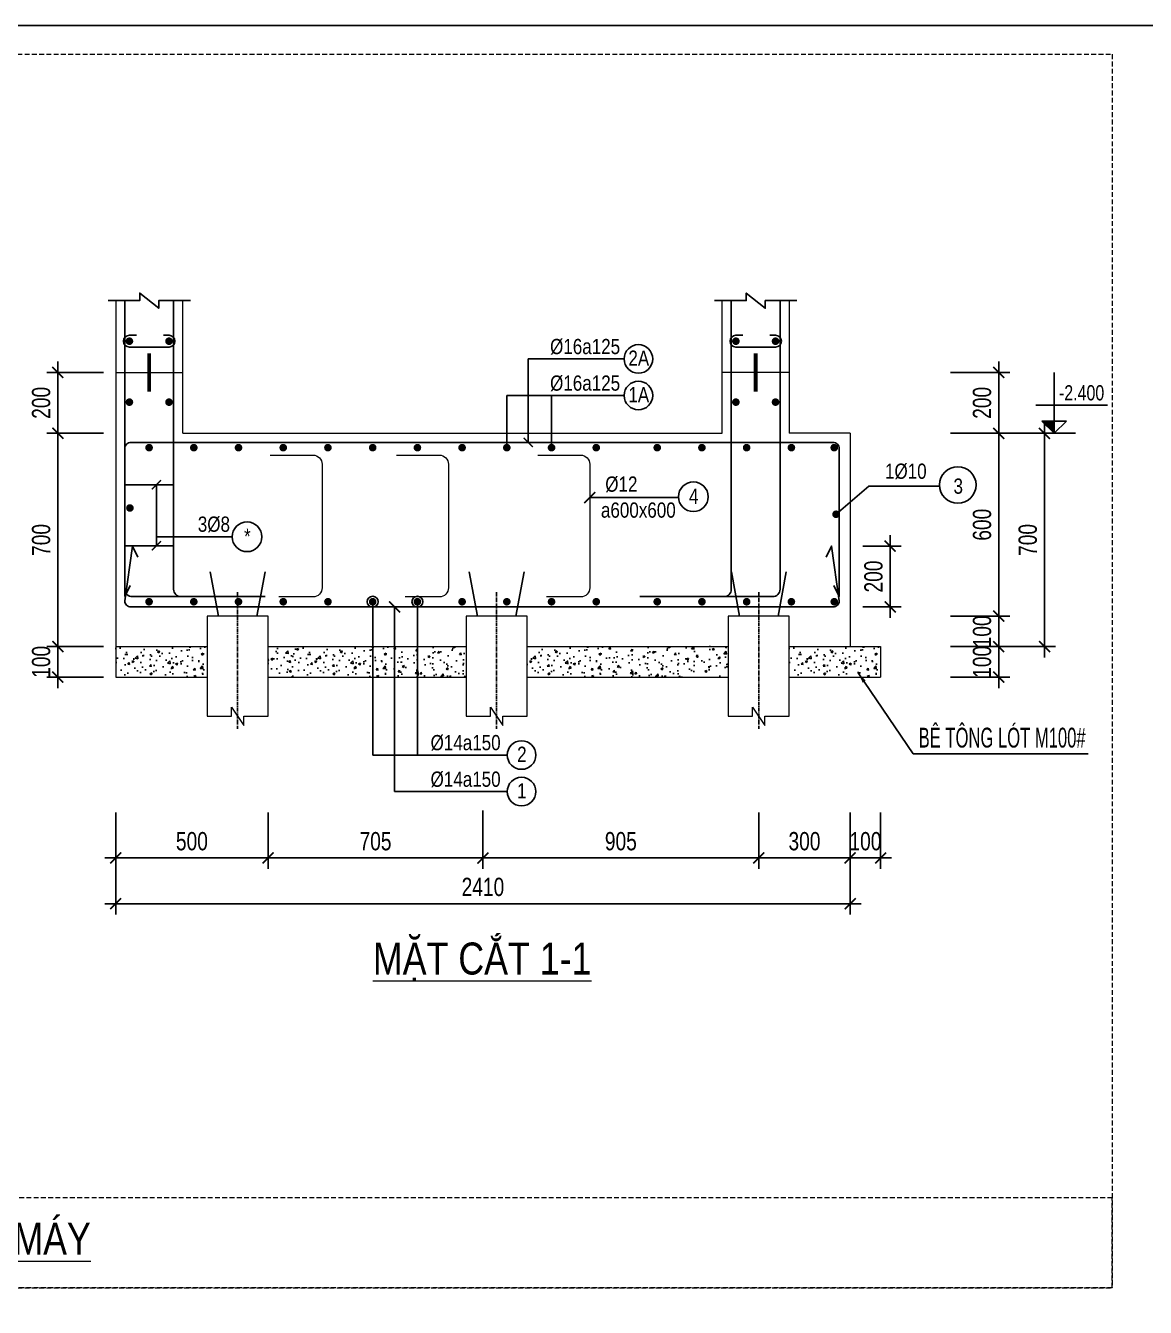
# Model space of a CAD drawing. Extents: x -165145 to 691808, y -202842 to 311040.
# Drawn here: x 302322 to 305996, y 64765 to 68972 of the extents above; entities that cross this region are included whole.
import ezdxf
from ezdxf.enums import TextEntityAlignment as Align

# ---------------------------------------------------------------- set-up
doc = ezdxf.new("R2010")
doc.units = 0
doc.header["$LTSCALE"] = 10
doc.header["$MEASUREMENT"] = 0
doc.linetypes.add('CENTER', pattern=[2, 1.25, -0.25, 0.25, -0.25])
doc.linetypes.add('HIDDEN', pattern=[2.3807, 1.587, -0.7937])
doc.layers.get('0').update_dxf_attribs({"linetype": 'CONTINUOUS'})
doc.layers.get('Defpoints').update_dxf_attribs({"color": 5, "linetype": 'CONTINUOUS'})
for name, color, linetype, lineweight in [('9', 9, 'CONTINUOUS', 9), ('coc 20', 6, 'CONTINUOUS', 20), ('GE_KC_DIM', 1, 'CONTINUOUS', 20), ('GE_KC_NETKHUAT', 9, 'HIDDEN', 20), ('GE_KC_NETTHAY', 2, 'CONTINUOUS', 20), ('GE_KC_TEXT', 4, 'CONTINUOUS', 20), ('TEXT', 4, 'CONTINUOUS', 20)]:
    doc.layers.add(name, color=color, linetype=linetype, lineweight=lineweight)
for name, color, linetype in [('GE_KC_CHI', 1, 'CONTINUOUS'), ('GE_KC_STEEL', 6, 'CONTINUOUS'), ('Grid line', 5, 'CONTINUOUS'), ('HATCH', 179, 'CONTINUOUS'), ('KCS_CHI', 1, 'CONTINUOUS'), ('KCS_HATCH', 201, 'CONTINUOUS'), ('REBAR', 6, 'CONTINUOUS')]:
    doc.layers.add(name, color=color, linetype=linetype)
doc.styles.add('GE_KC-Arial', font='arial.ttf', dxfattribs={"width": 0.75})
doc.styles.add('GE_KC_TEXT', font='arial.ttf', dxfattribs={"width": 0.8})
doc.styles.add('VNCC-Arial', font='arial.ttf', dxfattribs={"width": 0.8})
doc.dimstyles.new('GE_KC_DIM30', dxfattribs={"dimscale": 30, "dimtxt": 2, "dimasz": 1.2, "dimexe": 1.2, "dimexo": 0, "dimgap": 0.8, "dimtad": 1, "dimdec": 0, "dimzin": 1, "dimdsep": 46, "dimtxsty": 'GE_KC-Arial', "dimblk": 'ARCHTICK', "dimcen": 1.2, "dimdle": 1.2, "dimclrd": 1, "dimclre": 1, "dimclrt": 4, "dimadec": 0, "dimazin": 0, "dimtfac": 1, "dimtdec": 0, "dimtix": 1, "dimtmove": 2, "dimatfit": 3, "dimfxl": 0.15, "dimtvp": 0.833333, "dimtolj": 1, "dimtzin": 0, "dimarcsym": 0})

# ---------------------------------------------------------------- blocks, each defined once
blk = doc.blocks.new('_ArchTick')
at = {"color": 0, "linetype": 'ByBlock', "const_width": 0.15}
blk.add_lwpolyline([(-0.5, -0.5), (0.5, 0.5)], dxfattribs=at)
blk = doc.blocks.new('*D1060')
at = {"layer": 'Defpoints', "color": 0, "transparency": 16777216}
for p in [(302617.7, 66389.4), (303117.7, 66389.4), (303117.7, 66240.2)]:
    blk.add_point(p, dxfattribs=at)
at = {"layer": 'GE_KC_DIM', "color": 1, "lineweight": -2, "transparency": 16777216}
for p, q in [((302617.7, 66389.4), (302617.7, 66204.2)), ((303117.7, 66389.4), (303117.7, 66204.2)), ((302581.7, 66240.2), (303153.7, 66240.2))]:
    blk.add_line(p, q, dxfattribs=at)
at = {"layer": 'GE_KC_DIM', "color": 1, "lineweight": -2, "transparency": 16777216, "xscale": 36, "yscale": 36, "zscale": 36, "rotation": 180}
blk.add_blockref('_ArchTick', (302617.7, 66240.2), dxfattribs=at)
at = {"layer": 'GE_KC_DIM', "color": 1, "lineweight": -2, "transparency": 16777216, "xscale": 36, "yscale": 36, "zscale": 36}
blk.add_blockref('_ArchTick', (303117.7, 66240.2), dxfattribs=at)
at = {"layer": 'GE_KC_DIM', "color": 4, "transparency": 16777216, "insert": (302867.7, 66294.9), "char_height": 60, "attachment_point": 5, "style": 'GE_KC-Arial'}
blk.add_mtext('\\A1;500', dxfattribs=at)
blk = doc.blocks.new('*D1061')
at = {"layer": 'Defpoints', "color": 0, "transparency": 16777216}
for p in [(303117.7, 66389.4), (303822.7, 66396.2), (303822.7, 66240.2)]:
    blk.add_point(p, dxfattribs=at)
at = {"layer": 'GE_KC_DIM', "color": 1, "lineweight": -2, "transparency": 16777216}
for p, q in [((303117.7, 66389.4), (303117.7, 66204.2)), ((303822.7, 66396.2), (303822.7, 66204.2)), ((303081.7, 66240.2), (303858.7, 66240.2))]:
    blk.add_line(p, q, dxfattribs=at)
at = {"layer": 'GE_KC_DIM', "color": 1, "lineweight": -2, "transparency": 16777216, "xscale": 36, "yscale": 36, "zscale": 36, "rotation": 180}
blk.add_blockref('_ArchTick', (303117.7, 66240.2), dxfattribs=at)
at = {"layer": 'GE_KC_DIM', "color": 1, "lineweight": -2, "transparency": 16777216, "xscale": 36, "yscale": 36, "zscale": 36}
blk.add_blockref('_ArchTick', (303822.7, 66240.2), dxfattribs=at)
at = {"layer": 'GE_KC_DIM', "color": 4, "transparency": 16777216, "insert": (303470.2, 66294.9), "char_height": 60, "attachment_point": 5, "style": 'GE_KC-Arial'}
blk.add_mtext('\\A1;705', dxfattribs=at)
blk = doc.blocks.new('*D1062')
at = {"layer": 'Defpoints', "color": 0, "transparency": 16777216}
for p in [(302617.7, 66389.4), (305027.7, 66389.4), (305027.7, 66090.2)]:
    blk.add_point(p, dxfattribs=at)
at = {"layer": 'GE_KC_DIM', "color": 1, "lineweight": -2, "transparency": 16777216}
for p, q in [((302617.7, 66389.4), (302617.7, 66054.2)), ((305027.7, 66389.4), (305027.7, 66054.2)), ((302581.7, 66090.2), (305063.7, 66090.2))]:
    blk.add_line(p, q, dxfattribs=at)
at = {"layer": 'GE_KC_DIM', "color": 1, "lineweight": -2, "transparency": 16777216, "xscale": 36, "yscale": 36, "zscale": 36, "rotation": 180}
blk.add_blockref('_ArchTick', (302617.7, 66090.2), dxfattribs=at)
at = {"layer": 'GE_KC_DIM', "color": 1, "lineweight": -2, "transparency": 16777216, "xscale": 36, "yscale": 36, "zscale": 36}
blk.add_blockref('_ArchTick', (305027.7, 66090.2), dxfattribs=at)
at = {"layer": 'GE_KC_DIM', "color": 4, "transparency": 16777216, "insert": (303822.7, 66144.9), "char_height": 60, "attachment_point": 5, "style": 'GE_KC-Arial'}
blk.add_mtext('\\A1;2410', dxfattribs=at)
blk = doc.blocks.new('*D1063')
at = {"layer": 'Defpoints', "color": 0, "transparency": 16777216}
for p in [(303822.7, 66396.2), (304727.7, 66389.4), (304727.7, 66240.2)]:
    blk.add_point(p, dxfattribs=at)
at = {"layer": 'GE_KC_DIM', "color": 1, "lineweight": -2, "transparency": 16777216}
for p, q in [((303822.7, 66396.2), (303822.7, 66204.2)), ((304727.7, 66389.4), (304727.7, 66204.2)), ((303786.7, 66240.2), (304763.7, 66240.2))]:
    blk.add_line(p, q, dxfattribs=at)
at = {"layer": 'GE_KC_DIM', "color": 1, "lineweight": -2, "transparency": 16777216, "xscale": 36, "yscale": 36, "zscale": 36, "rotation": 180}
blk.add_blockref('_ArchTick', (303822.7, 66240.2), dxfattribs=at)
at = {"layer": 'GE_KC_DIM', "color": 1, "lineweight": -2, "transparency": 16777216, "xscale": 36, "yscale": 36, "zscale": 36}
blk.add_blockref('_ArchTick', (304727.7, 66240.2), dxfattribs=at)
at = {"layer": 'GE_KC_DIM', "color": 4, "transparency": 16777216, "insert": (304275.2, 66294.9), "char_height": 60, "attachment_point": 5, "style": 'GE_KC-Arial'}
blk.add_mtext('\\A1;905', dxfattribs=at)
blk = doc.blocks.new('*D1064')
at = {"layer": 'Defpoints', "color": 0, "transparency": 16777216}
for p in [(305357, 67633.9), (305357, 67033.9), (305515.2, 67033.9)]:
    blk.add_point(p, dxfattribs=at)
at = {"layer": 'GE_KC_DIM', "color": 1, "lineweight": -2, "transparency": 16777216}
for p, q in [((305515.2, 67669.9), (305515.2, 66997.9)), ((305357, 67633.9), (305551.2, 67633.9)), ((305357, 67033.9), (305551.2, 67033.9))]:
    blk.add_line(p, q, dxfattribs=at)
at = {"layer": 'GE_KC_DIM', "color": 1, "lineweight": -2, "transparency": 16777216, "xscale": 36, "yscale": 36, "zscale": 36}
for p, rotation in [((305515.2, 67633.9), 90), ((305515.2, 67033.9), 270)]:
    blk.add_blockref('_ArchTick', p, dxfattribs=dict(at, rotation=rotation))
at = {"layer": 'GE_KC_DIM', "color": 4, "transparency": 16777216, "insert": (305460.6, 67333.9), "char_height": 60, "attachment_point": 5, "rotation": 90, "style": 'GE_KC-Arial'}
blk.add_mtext('\\A1;600', dxfattribs=at)
blk = doc.blocks.new('*D1065')
at = {"layer": 'Defpoints', "color": 0, "transparency": 16777216}
for p in [(305357, 67033.9), (305357, 66933.9), (305515.2, 66933.9)]:
    blk.add_point(p, dxfattribs=at)
at = {"layer": 'GE_KC_DIM', "color": 1, "lineweight": -2, "transparency": 16777216}
for p, q in [((305515.2, 67033.9), (305515.2, 67069.9)), ((305357, 67033.9), (305551.2, 67033.9)), ((305515.2, 67033.9), (305515.2, 66933.9)), ((305357, 66933.9), (305551.2, 66933.9)), ((305515.2, 66933.9), (305515.2, 66897.9))]:
    blk.add_line(p, q, dxfattribs=at)
at = {"layer": 'GE_KC_DIM', "color": 1, "lineweight": -2, "transparency": 16777216, "xscale": 36, "yscale": 36, "zscale": 36}
for p, rotation in [((305515.2, 67033.9), 270), ((305515.2, 66933.9), 90)]:
    blk.add_blockref('_ArchTick', p, dxfattribs=dict(at, rotation=rotation))
at = {"layer": 'GE_KC_DIM', "color": 4, "transparency": 16777216, "insert": (305460.6, 66983.9), "char_height": 60, "attachment_point": 5, "rotation": 90, "style": 'GE_KC-Arial'}
blk.add_mtext('\\A1;100', dxfattribs=at)
blk = doc.blocks.new('*D1066')
at = {"layer": 'Defpoints', "color": 0, "transparency": 16777216}
for p in [(305357, 66933.9), (305357, 66833.9), (305515.2, 66833.9)]:
    blk.add_point(p, dxfattribs=at)
at = {"layer": 'GE_KC_DIM', "color": 1, "lineweight": -2, "transparency": 16777216}
for p, q in [((305515.2, 66933.9), (305515.2, 66969.9)), ((305357, 66933.9), (305551.2, 66933.9)), ((305515.2, 66933.9), (305515.2, 66833.9)), ((305357, 66833.9), (305551.2, 66833.9)), ((305515.2, 66833.9), (305515.2, 66797.9))]:
    blk.add_line(p, q, dxfattribs=at)
at = {"layer": 'GE_KC_DIM', "color": 1, "lineweight": -2, "transparency": 16777216, "xscale": 36, "yscale": 36, "zscale": 36}
for p, rotation in [((305515.2, 66933.9), 270), ((305515.2, 66833.9), 90)]:
    blk.add_blockref('_ArchTick', p, dxfattribs=dict(at, rotation=rotation))
at = {"layer": 'GE_KC_DIM', "color": 4, "transparency": 16777216, "insert": (305460.6, 66883.9), "char_height": 60, "attachment_point": 5, "rotation": 90, "style": 'GE_KC-Arial'}
blk.add_mtext('\\A1;100', dxfattribs=at)
blk = doc.blocks.new('*D1067')
at = {"layer": 'Defpoints', "color": 0, "transparency": 16777216}
for p in [(305357, 67633.9), (305357, 66933.9), (305665.2, 66933.9)]:
    blk.add_point(p, dxfattribs=at)
at = {"layer": 'GE_KC_DIM', "color": 1, "lineweight": -2, "transparency": 16777216}
for p, q in [((305665.2, 67669.9), (305665.2, 66897.9)), ((305357, 67633.9), (305701.2, 67633.9)), ((305357, 66933.9), (305701.2, 66933.9))]:
    blk.add_line(p, q, dxfattribs=at)
at = {"layer": 'GE_KC_DIM', "color": 1, "lineweight": -2, "transparency": 16777216, "xscale": 36, "yscale": 36, "zscale": 36}
for p, rotation in [((305665.2, 67633.9), 90), ((305665.2, 66933.9), 270)]:
    blk.add_blockref('_ArchTick', p, dxfattribs=dict(at, rotation=rotation))
at = {"layer": 'GE_KC_DIM', "color": 4, "transparency": 16777216, "insert": (305610.6, 67283.9), "char_height": 60, "attachment_point": 5, "rotation": 90, "style": 'GE_KC-Arial'}
blk.add_mtext('\\A1;700', dxfattribs=at)
blk = doc.blocks.new('*D1068')
at = {"layer": 'Defpoints', "color": 0, "transparency": 16777216}
for p in [(304727.7, 66389.4), (305027.7, 66389.4), (305027.7, 66240.2)]:
    blk.add_point(p, dxfattribs=at)
at = {"layer": 'GE_KC_DIM', "color": 1, "lineweight": -2, "transparency": 16777216}
for p, q in [((304727.7, 66389.4), (304727.7, 66204.2)), ((305027.7, 66389.4), (305027.7, 66204.2)), ((304691.7, 66240.2), (305063.7, 66240.2))]:
    blk.add_line(p, q, dxfattribs=at)
at = {"layer": 'GE_KC_DIM', "color": 1, "lineweight": -2, "transparency": 16777216, "xscale": 36, "yscale": 36, "zscale": 36, "rotation": 180}
blk.add_blockref('_ArchTick', (304727.7, 66240.2), dxfattribs=at)
at = {"layer": 'GE_KC_DIM', "color": 1, "lineweight": -2, "transparency": 16777216, "xscale": 36, "yscale": 36, "zscale": 36}
blk.add_blockref('_ArchTick', (305027.7, 66240.2), dxfattribs=at)
at = {"layer": 'GE_KC_DIM', "color": 4, "transparency": 16777216, "insert": (304877.7, 66294.9), "char_height": 60, "attachment_point": 5, "style": 'GE_KC-Arial'}
blk.add_mtext('\\A1;300', dxfattribs=at)
blk = doc.blocks.new('*D1069')
at = {"layer": 'Defpoints', "color": 0, "transparency": 16777216}
for p in [(305027.7, 66389.4), (305127.7, 66389.4), (305127.7, 66240.2)]:
    blk.add_point(p, dxfattribs=at)
at = {"layer": 'GE_KC_DIM', "color": 1, "lineweight": -2, "transparency": 16777216}
for p, q in [((305027.7, 66389.4), (305027.7, 66204.2)), ((305127.7, 66389.4), (305127.7, 66204.2)), ((305027.7, 66240.2), (304991.7, 66240.2)), ((305027.7, 66240.2), (305127.7, 66240.2)), ((305127.7, 66240.2), (305163.7, 66240.2))]:
    blk.add_line(p, q, dxfattribs=at)
at = {"layer": 'GE_KC_DIM', "color": 1, "lineweight": -2, "transparency": 16777216, "xscale": 36, "yscale": 36, "zscale": 36}
blk.add_blockref('_ArchTick', (305027.7, 66240.2), dxfattribs=at)
at = {"layer": 'GE_KC_DIM', "color": 1, "lineweight": -2, "transparency": 16777216, "xscale": 36, "yscale": 36, "zscale": 36, "rotation": 180}
blk.add_blockref('_ArchTick', (305127.7, 66240.2), dxfattribs=at)
at = {"layer": 'GE_KC_DIM', "color": 4, "transparency": 16777216, "insert": (305077.7, 66294.9), "char_height": 60, "attachment_point": 5, "style": 'GE_KC-Arial'}
blk.add_mtext('\\A1;100', dxfattribs=at)
blk = doc.blocks.new('*D1070')
at = {"layer": 'Defpoints', "color": 0, "transparency": 16777216}
for p in [(305069, 67263.9), (305159, 67263.9), (305069, 67063.9)]:
    blk.add_point(p, dxfattribs=at)
at = {"layer": 'GE_KC_DIM', "color": 1, "lineweight": -2, "transparency": 16777216}
for p, q in [((305069, 67263.9), (305195, 67263.9)), ((305159, 67027.9), (305159, 67299.9)), ((305069, 67063.9), (305195, 67063.9))]:
    blk.add_line(p, q, dxfattribs=at)
at = {"layer": 'GE_KC_DIM', "color": 1, "lineweight": -2, "transparency": 16777216, "xscale": 36, "yscale": 36, "zscale": 36}
for p, rotation in [((305159, 67263.9), 90), ((305159, 67063.9), 270)]:
    blk.add_blockref('_ArchTick', p, dxfattribs=dict(at, rotation=rotation))
at = {"layer": 'GE_KC_DIM', "color": 4, "transparency": 16777216, "insert": (305104.3, 67163.9), "char_height": 60, "attachment_point": 5, "rotation": 90, "style": 'GE_KC-Arial'}
blk.add_mtext('\\A1;200', dxfattribs=at)
blk = doc.blocks.new('COS_CD')
at = {"layer": 'KCS_HATCH'}
blk.add_hatch(color=256, dxfattribs=at).paths.add_polyline_path([(37.5, 50), (87.5, 0), (87.5, 50)])
at = {"layer": 'KCS_CHI'}
for p, q in [((0, 0), (175, 0)), ((37.5, 50), (137.5, 50)), ((87.5, 0), (37.5, 50)), ((87.5, 0), (87.5, 50)), ((87.5, 0), (137.5, 50))]:
    blk.add_line(p, q, dxfattribs=at)
blk = doc.blocks.new('*D1071')
at = {"layer": 'Defpoints', "color": 0, "transparency": 16777216}
for p in [(302427.8, 67633.9), (302578.2, 67633.9), (302578.2, 66933.9)]:
    blk.add_point(p, dxfattribs=at)
at = {"layer": 'GE_KC_DIM', "color": 1, "lineweight": -2, "transparency": 16777216}
for p, q in [((302427.8, 66897.9), (302427.8, 67669.9)), ((302578.2, 67633.9), (302391.8, 67633.9)), ((302578.2, 66933.9), (302391.8, 66933.9))]:
    blk.add_line(p, q, dxfattribs=at)
at = {"layer": 'GE_KC_DIM', "color": 1, "lineweight": -2, "transparency": 16777216, "xscale": 36, "yscale": 36, "zscale": 36}
for p, rotation in [((302427.8, 67633.9), 90), ((302427.8, 66933.9), 270)]:
    blk.add_blockref('_ArchTick', p, dxfattribs=dict(at, rotation=rotation))
at = {"layer": 'GE_KC_DIM', "color": 4, "transparency": 16777216, "insert": (302373.2, 67283.9), "char_height": 60, "attachment_point": 5, "rotation": 90, "style": 'GE_KC-Arial'}
blk.add_mtext('\\A1;700', dxfattribs=at)
blk = doc.blocks.new('*D1072')
at = {"layer": 'Defpoints', "color": 0, "transparency": 16777216}
for p in [(302578.2, 66933.9), (302427.8, 66833.9), (302578.2, 66833.9)]:
    blk.add_point(p, dxfattribs=at)
at = {"layer": 'GE_KC_DIM', "color": 1, "lineweight": -2, "transparency": 16777216}
for p, q in [((302427.8, 66933.9), (302427.8, 66969.9)), ((302578.2, 66933.9), (302391.8, 66933.9)), ((302427.8, 66933.9), (302427.8, 66833.9)), ((302578.2, 66833.9), (302391.8, 66833.9)), ((302427.8, 66833.9), (302427.8, 66797.9))]:
    blk.add_line(p, q, dxfattribs=at)
at = {"layer": 'GE_KC_DIM', "color": 1, "lineweight": -2, "transparency": 16777216, "xscale": 36, "yscale": 36, "zscale": 36}
for p, rotation in [((302427.8, 66933.9), 270), ((302427.8, 66833.9), 90)]:
    blk.add_blockref('_ArchTick', p, dxfattribs=dict(at, rotation=rotation))
at = {"layer": 'GE_KC_DIM', "color": 4, "transparency": 16777216, "insert": (302373.2, 66883.9), "char_height": 60, "attachment_point": 5, "rotation": 90, "style": 'GE_KC-Arial'}
blk.add_mtext('\\A1;100', dxfattribs=at)
blk = doc.blocks.new('*D1085')
at = {"layer": 'Defpoints', "color": 0, "transparency": 16777216}
for p in [(302427.8, 67833.9), (302578.2, 67833.9), (302578.2, 67633.9)]:
    blk.add_point(p, dxfattribs=at)
at = {"layer": 'GE_KC_DIM', "color": 1, "lineweight": -2, "transparency": 16777216}
for p, q in [((302427.8, 67597.9), (302427.8, 67869.9)), ((302578.2, 67833.9), (302391.8, 67833.9)), ((302578.2, 67633.9), (302391.8, 67633.9))]:
    blk.add_line(p, q, dxfattribs=at)
at = {"layer": 'GE_KC_DIM', "color": 1, "lineweight": -2, "transparency": 16777216, "xscale": 36, "yscale": 36, "zscale": 36}
for p, rotation in [((302427.8, 67833.9), 90), ((302427.8, 67633.9), 270)]:
    blk.add_blockref('_ArchTick', p, dxfattribs=dict(at, rotation=rotation))
at = {"layer": 'GE_KC_DIM', "color": 4, "transparency": 16777216, "insert": (302373.2, 67733.9), "char_height": 60, "attachment_point": 5, "rotation": 90, "style": 'GE_KC-Arial'}
blk.add_mtext('\\A1;200', dxfattribs=at)
blk = doc.blocks.new('*D1325')
at = {"layer": 'Defpoints', "color": 0, "transparency": 16777216}
for p in [(305357, 67833.9), (305515.2, 67833.9), (305357, 67633.9)]:
    blk.add_point(p, dxfattribs=at)
at = {"layer": 'GE_KC_DIM', "color": 1, "lineweight": -2, "transparency": 16777216}
for p, q in [((305515.2, 67597.9), (305515.2, 67869.9)), ((305357, 67833.9), (305551.2, 67833.9)), ((305357, 67633.9), (305551.2, 67633.9))]:
    blk.add_line(p, q, dxfattribs=at)
at = {"layer": 'GE_KC_DIM', "color": 1, "lineweight": -2, "transparency": 16777216, "xscale": 36, "yscale": 36, "zscale": 36}
for p, rotation in [((305515.2, 67833.9), 90), ((305515.2, 67633.9), 270)]:
    blk.add_blockref('_ArchTick', p, dxfattribs=dict(at, rotation=rotation))
at = {"layer": 'GE_KC_DIM', "color": 4, "transparency": 16777216, "insert": (305460.6, 67733.9), "char_height": 60, "attachment_point": 5, "rotation": 90, "style": 'GE_KC-Arial'}
blk.add_mtext('\\A1;200', dxfattribs=at)
blk = doc.blocks.new('A$Cfd73a04e')
at = {"layer": 'coc 20', "color": 9}
blk.add_lwpolyline([(0, -228.5), (80, -228.5), (80, -198.5), (120, -258.5), (120, -228.5), (200, -228.5), (200, 100), (0, 100), (0, -228.5)], dxfattribs=at)
at = {"layer": 'Grid line', "linetype": 'CENTER'}
blk.add_line((100, 179.1), (100, -270), dxfattribs=at)
at = {"layer": 'REBAR'}
for points in [[(10.1, 245.6), (36.8, 100)], [(189.9, 245.6), (163.2, 100)]]:
    blk.add_lwpolyline(points, dxfattribs=at)

msp = doc.modelspace()

# ---------------------------------------------------------------- hatches: boundary and pattern name
at = {"layer": 'HATCH'}
h = msp.add_hatch(dxfattribs=at)
h.set_pattern_fill('AR-CONC', color=256, scale=10, style=0)
h.set_pattern_definition([(50, (28506.674, 560720.78), (71.726018, -6.2752135), [7.5, -82.5]), (355, (28506.674, 560720.78), (-13.875133, 75.219213), [6, -66]), (100.4514, (28512.65, 560720.256), (57.850938, 68.943954), [6.374019, -70.114211]), (46.1842, (28506.67, 560740.78), (106.724105, -16.551901), [11.25, -123.75]), (96.6356, (28515.57, 560739.4), (93.46627, 97.411787), [9.561029, -105.1713]), (351.1842, (28506.67, 560740.78), (93.466195, 97.41186), [9, -99]), (21, (28516.674, 560735.78), (59.690705, -40.261889), [7.5, -82.5]), (326, (28516.674, 560735.78), (24.331533, 72.5150045), [6, -66]), (71.4514, (28521.65, 560732.424), (84.022263, 32.25305), [6.374019, -70.114211]), (37.5, (28506.674, 560720.78), (1.2159855, 33.2893854), [0, -65.2, 0, -67, 0, -66.25]), (7.5, (28506.674, 560720.78), (26.3069537, 39.4411712), [0, -38.2, 0, -63.7, 0, -25.25]), (327.5, (28484.374, 560720.78), (53.3822436, -2.2554872), [0, -25, 0, -78, 0, -103.5]), (317.5, (28474.374, 560720.78), (58.318617, 10.0104982), [0, -32.5, 0, -51.8, 0, -73.5])])
h.paths.add_polyline_path([(302617.70757, 66933.94475), (302617.70757, 66833.94475), (302917.70757, 66833.94475), (302917.70757, 66933.94475)])
h = msp.add_hatch(dxfattribs=at)
h.set_pattern_fill('AR-CONC', color=256, scale=10, style=0)
h.set_pattern_definition([(50, (29106.674, 560720.78), (71.726018, -6.2752135), [7.5, -82.5]), (355, (29106.674, 560720.78), (-13.875133, 75.219213), [6, -66]), (100.4514, (29112.65, 560720.256), (57.850938, 68.943954), [6.374019, -70.114211]), (46.1842, (29106.67, 560740.78), (106.724105, -16.551901), [11.25, -123.75]), (96.6356, (29115.57, 560739.4), (93.46627, 97.411787), [9.561029, -105.1713]), (351.1842, (29106.67, 560740.78), (93.466195, 97.41186), [9, -99]), (21, (29116.674, 560735.78), (59.690705, -40.261889), [7.5, -82.5]), (326, (29116.674, 560735.78), (24.331533, 72.5150045), [6, -66]), (71.4514, (29121.65, 560732.424), (84.022263, 32.25305), [6.374019, -70.114211]), (37.5, (29106.674, 560720.78), (1.2159855, 33.2893854), [0, -65.2, 0, -67, 0, -66.25]), (7.5, (29106.674, 560720.78), (26.3069537, 39.4411712), [0, -38.2, 0, -63.7, 0, -25.25]), (327.5, (29084.374, 560720.78), (53.3822436, -2.2554872), [0, -25, 0, -78, 0, -103.5]), (317.5, (29074.374, 560720.78), (58.318617, 10.0104982), [0, -32.5, 0, -51.8, 0, -73.5])])
h.paths.add_polyline_path([(303117.70757, 66933.94475), (303117.70757, 66833.94475), (303767.70671, 66833.94475), (303767.70671, 66933.94475)])
h = msp.add_hatch(dxfattribs=at)
h.set_pattern_fill('AR-CONC', color=256, scale=10, style=0)
h.set_pattern_definition([(50, (29811.674, 560720.78), (71.726018, -6.2752135), [7.5, -82.5]), (355, (29811.674, 560720.78), (-13.875133, 75.219213), [6, -66]), (100.4514, (29817.65, 560720.256), (57.850938, 68.943954), [6.374019, -70.114211]), (46.1842, (29811.67, 560740.78), (106.724105, -16.551901), [11.25, -123.75]), (96.6356, (29820.57, 560739.4), (93.46627, 97.411787), [9.561029, -105.1713]), (351.1842, (29811.67, 560740.78), (93.466195, 97.41186), [9, -99]), (21, (29821.674, 560735.78), (59.690705, -40.261889), [7.5, -82.5]), (326, (29821.674, 560735.78), (24.331533, 72.5150045), [6, -66]), (71.4514, (29826.65, 560732.424), (84.022263, 32.25305), [6.374019, -70.114211]), (37.5, (29811.674, 560720.78), (1.2159855, 33.2893854), [0, -65.2, 0, -67, 0, -66.25]), (7.5, (29811.674, 560720.78), (26.3069537, 39.4411712), [0, -38.2, 0, -63.7, 0, -25.25]), (327.5, (29789.374, 560720.78), (53.3822436, -2.2554872), [0, -25, 0, -78, 0, -103.5]), (317.5, (29779.374, 560720.78), (58.318617, 10.0104982), [0, -32.5, 0, -51.8, 0, -73.5])])
h.paths.add_polyline_path([(303967.70671, 66933.94475), (303967.70671, 66833.94475), (304627.70757, 66833.94475), (304627.70757, 66933.94475)])
h = msp.add_hatch(dxfattribs=at)
h.set_pattern_fill('AR-CONC', color=256, scale=10, style=0)
h.set_pattern_definition([(50, (30716.674, 560720.78), (71.726018, -6.2752135), [7.5, -82.5]), (355, (30716.674, 560720.78), (-13.875133, 75.219213), [6, -66]), (100.4514, (30722.65, 560720.256), (57.850938, 68.943954), [6.374019, -70.114211]), (46.1842, (30716.67, 560740.78), (106.724105, -16.551901), [11.25, -123.75]), (96.6356, (30725.57, 560739.4), (93.46627, 97.411787), [9.561029, -105.1713]), (351.1842, (30716.67, 560740.78), (93.466195, 97.41186), [9, -99]), (21, (30726.674, 560735.78), (59.690705, -40.261889), [7.5, -82.5]), (326, (30726.674, 560735.78), (24.331533, 72.5150045), [6, -66]), (71.4514, (30731.65, 560732.424), (84.022263, 32.25305), [6.374019, -70.114211]), (37.5, (30716.674, 560720.78), (1.2159855, 33.2893854), [0, -65.2, 0, -67, 0, -66.25]), (7.5, (30716.674, 560720.78), (26.3069537, 39.4411712), [0, -38.2, 0, -63.7, 0, -25.25]), (327.5, (30694.374, 560720.78), (53.3822436, -2.2554872), [0, -25, 0, -78, 0, -103.5]), (317.5, (30684.374, 560720.78), (58.318617, 10.0104982), [0, -32.5, 0, -51.8, 0, -73.5])])
h.paths.add_polyline_path([(304827.70757, 66933.94475), (304827.70757, 66833.94475), (305127.70757, 66833.94475), (305127.70757, 66933.94475)])

# ---------------------------------------------------------------- linework, layer by layer
at = {"layer": '9', "const_width": 12.5}
for points in [[(302727.70757, 67771.0881), (302727.70757, 67896.80141)], [(304717.70757, 67771.0881), (304717.70757, 67896.80141)]]:
    msp.add_lwpolyline(points, dxfattribs=at).dxf.unprotected_set("ltscale", 0)
at = {"layer": 'coc 20', "flags": 128}
for points in [[(303124.77808, 67562.24108), (303265.10487, 67562.24108, -0.4142135624), (303295.10487, 67532.24108), (303295.10487, 67127.10833, -0.4142135624), (303265.10487, 67097.10833), (303152.745, 67097.10833)], [(303539.35158, 67562.24108), (303679.67837, 67562.24108, -0.4142135624), (303709.67837, 67532.24108), (303709.67837, 67127.10833, -0.4142135624), (303679.67837, 67097.10833), (303567.31849, 67097.10833)], [(304002.79916, 67562.24108), (304143.12595, 67562.24108, -0.4142135624), (304173.12595, 67532.24108), (304173.12595, 67127.10833, -0.4142135624), (304143.12595, 67097.10833), (304030.76607, 67097.10833)]]:
    msp.add_lwpolyline(points, format="xyb", dxfattribs=at)
at = {"layer": 'Defpoints'}
msp.add_lwpolyline([(298342.12104, 68971.82784), (306104.62104, 68971.82784), (306104.62104, 62514.32784), (298342.12104, 62514.32784)], close=True, dxfattribs=at)
at = {"layer": 'GE_KC_CHI', "linetype": 'Continuous'}
for p, q in [((303970.93152, 67603.94475), (303970.93152, 67877.96275)), ((303970.93152, 67877.96275), (304286.09381, 67877.96275)), ((303901.07322, 67757.96275), (304286.09381, 67757.96275)), ((303901.07322, 67586.78383), (303901.07322, 67757.96275)), ((304047.80452, 67586.78383), (304047.80452, 67757.96275)), ((302751.07103, 67464.85662), (302751.07103, 67264.85662)), ((304981.46103, 67368.22444), (305088.87649, 67460.64873)), ((305088.87649, 67460.64873), (305320.9533, 67460.64873)), ((304464.41577, 67422.78111), (304173.12595, 67422.78111)), ((302751.07103, 67294.28249), (302999.79699, 67294.28249))]:
    msp.add_line(p, q, dxfattribs=at)
at = {"layer": 'GE_KC_CHI'}
for p, q in [((305696.95641, 67633.94475), (305696.95641, 67833.94475)), ((305636.95641, 67725.94475), (305872.11958, 67725.94475))]:
    msp.add_line(p, q, dxfattribs=at)
at = {"layer": 'GE_KC_CHI', "linetype": 'Continuous'}
for points, const_width in [([(303955.93152, 67618.94475), (303985.93152, 67588.94475)], 4.6), ([(302766.07103, 67479.85662), (302736.07103, 67449.85662)], 4.6), ([(304191.12595, 67440.78111), (304155.12595, 67404.78111)], 5.52), ([(302766.07103, 67279.85662), (302736.07103, 67249.85662)], 4.6)]:
    msp.add_lwpolyline(points, dxfattribs=dict(at, const_width=const_width))
for centre, radius in [((304332.96881, 67877.96275), 46.875), ((304332.96881, 67757.96275), 46.875), ((305380.83827, 67464.36218), 60), ((304513.07231, 67425.79828), 48.75), ((303048.54699, 67294.28249), 48.75), ((303949.26149, 66578.02066), 46.875), ((303949.26149, 66458.02066), 46.875)]:
    msp.add_circle(centre, radius, dxfattribs=at)
at = {"layer": 'GE_KC_NETKHUAT'}
for points in [[(298533.7864, 68877.79509), (305887.87812, 68877.79509), (305887.87812, 64829.93125), (298533.7864, 64829.93125)], [(298533.7864, 64829.93125), (305887.87812, 64829.93125), (305887.87812, 65124.95735), (298533.7864, 65124.95735)]]:
    msp.add_lwpolyline(points, close=True, dxfattribs=at)
at = {"layer": 'GE_KC_NETTHAY'}
for p, q in [((302617.70757, 68069.34807), (302617.70757, 66833.94475)), ((302837.70757, 67633.94475), (302837.70757, 68069.34807)), ((304607.70757, 67633.94475), (304607.70757, 68069.34807)), ((304827.70757, 68069.34807), (304827.70757, 67633.94475)), ((302617.70757, 67933.94475), (302617.70757, 66833.94475)), ((302617.70757, 67833.94475), (302837.70757, 67833.94475)), ((304827.70757, 67833.94475), (304607.70757, 67833.94475)), ((302837.70757, 67633.94475), (304607.70757, 67633.94475)), ((305027.70757, 67633.94475), (304827.70757, 67633.94475)), ((305027.70757, 67633.94475), (305027.70757, 66933.94475)), ((302617.70757, 66933.94475), (302917.70757, 66933.94475)), ((303117.70757, 66933.94475), (303767.70671, 66933.94475)), ((303967.70671, 66933.94475), (304627.70757, 66933.94475)), ((303967.70671, 66933.94475), (304627.70757, 66933.94475)), ((304827.70757, 66933.94475), (305127.70757, 66933.94475)), ((305127.70757, 66933.94475), (305127.70757, 66833.94475)), ((302617.70757, 66833.94475), (302917.70757, 66833.94475)), ((303117.70757, 66833.94475), (303767.70671, 66833.94475)), ((303967.70671, 66833.94475), (304627.70757, 66833.94475)), ((303967.70671, 66833.94475), (304627.70757, 66833.94475)), ((304827.70757, 66833.94475), (305127.70757, 66833.94475))]:
    msp.add_line(p, q, dxfattribs=at)
at = {"layer": 'GE_KC_STEEL'}
for points in [[(302685.82976, 67955.46263), (302662.69848, 67955.46263, 1), (302662.69848, 67916.89645), (302792.71665, 67916.89645, 1), (302792.71665, 67955.46263), (302774.30785, 67955.46263)], [(304675.82976, 67955.46263), (304652.69848, 67955.46263, 1), (304652.69848, 67916.89645), (304782.71665, 67916.89645, 1), (304782.71665, 67955.46263), (304764.30785, 67955.46263)]]:
    msp.add_lwpolyline(points, format="xyb", dxfattribs=at)
at = {"layer": 'KCS_CHI'}
for points in [[(302592.70757, 68069.34807), (302696.45757, 68069.34807), (302696.45757, 68094.34807), (302758.95757, 68044.34807), (302758.95757, 68069.34807), (302862.70757, 68069.34807)], [(304582.70757, 68069.34807), (304686.45757, 68069.34807), (304686.45757, 68094.34807), (304748.95757, 68044.34807), (304748.95757, 68069.34807), (304852.70757, 68069.34807)]]:
    msp.add_lwpolyline(points, dxfattribs=at)
at = {"layer": 'REBAR'}
for points in [[(302647.70757, 68069.34807), (302647.70757, 67122.10289, 0.4142135624), (302671.70757, 67098.10289), (302947.70757, 67098.10289)], [(302807.70757, 68069.34807), (302807.70757, 67122.10289, 0.4142135624), (302831.70757, 67098.10289), (303107.70757, 67098.10289)], [(304637.70757, 68069.34807), (304637.70757, 67122.10289, -0.4142135624), (304613.70757, 67098.10289), (304337.70757, 67098.10289)], [(304797.70757, 68069.34807), (304797.70757, 67122.10289, -0.4142135624), (304773.70757, 67098.10289), (304497.70757, 67098.10289)], [(302665.30884, 67134.48578), (302647.70757, 67098.48909), (302647.70757, 67583.94475, -0.4142135624), (302667.70757, 67603.94475), (304971.71345, 67603.94475, -0.4142135624), (304991.71345, 67583.94475), (304991.71345, 67098.48909), (304974.11218, 67134.48578)], [(302690.30884, 67227.94806), (302672.70757, 67263.94475), (302647.70757, 67083.94475, 0.4142135624), (302667.70757, 67063.94475), (304971.71345, 67063.94475, 0.4142135624), (304991.71345, 67083.94475), (304966.71345, 67263.94475), (304949.11218, 67227.94806)]]:
    msp.add_lwpolyline(points, format="xyb", dxfattribs=at)
at = {"layer": 'REBAR', "const_width": 12.5}
for points in [[(302656.44848, 67936.17954, 1), (302668.94848, 67936.17954, 1)], [(302798.96665, 67936.17954, -1), (302786.46665, 67936.17954, -1)], [(304646.44848, 67936.17954, 1), (304658.94848, 67936.17954, 1)], [(304788.96665, 67936.17954, -1), (304776.46665, 67936.17954, -1)], [(302656.44848, 67736.17954, 1), (302668.94848, 67736.17954, 1)], [(302798.96665, 67736.17954, -1), (302786.46665, 67736.17954, -1)], [(304646.44848, 67736.17954, 1), (304658.94848, 67736.17954, 1)], [(304788.96665, 67736.17954, -1), (304776.46665, 67736.17954, -1)], [(302720.9728, 67586.78383, 1), (302733.4728, 67586.78383, 1)], [(302867.7041, 67586.78383, 1), (302880.2041, 67586.78383, 1)], [(303014.43541, 67586.78383, 1), (303026.93541, 67586.78383, 1)], [(303161.16671, 67586.78383, 1), (303173.66671, 67586.78383, 1)], [(303307.89801, 67586.78383, 1), (303320.39801, 67586.78383, 1)], [(303454.62931, 67586.78383, 1), (303467.12931, 67586.78383, 1)], [(303601.36062, 67586.78383, 1), (303613.86062, 67586.78383, 1)], [(303748.09192, 67586.78383, 1), (303760.59192, 67586.78383, 1)], [(303894.82322, 67586.78383, 1), (303907.32322, 67586.78383, 1)], [(304041.55452, 67586.78383, 1), (304054.05452, 67586.78383, 1)], [(304188.28582, 67586.78383, 1), (304200.78582, 67586.78383, 1)], [(304388.28582, 67586.78383, 1), (304400.78582, 67586.78383, 1)], [(304535.01713, 67586.78383, 1), (304547.51713, 67586.78383, 1)], [(304681.74843, 67586.78383, 1), (304694.24843, 67586.78383, 1)], [(304828.47973, 67586.78383, 1), (304840.97973, 67586.78383, 1)], [(304981.71691, 67586.78383, -1), (304969.21691, 67586.78383, -1)], [(302658.20855, 67388.79652, 1), (302670.70855, 67388.79652, 1)], [(304987.71103, 67368.22444, -1), (304975.21103, 67368.22444, -1)], [(302720.9728, 67081.10568, -1), (302733.4728, 67081.10568, -1)], [(302867.7041, 67081.10568, -1), (302880.2041, 67081.10568, -1)], [(303014.43541, 67081.10568, -1), (303026.93541, 67081.10568, -1)], [(303161.16671, 67081.10568, -1), (303173.66671, 67081.10568, -1)], [(303307.89801, 67081.10568, -1), (303320.39801, 67081.10568, -1)], [(303454.62931, 67081.10568, -1), (303467.12931, 67081.10568, -1)], [(303601.36062, 67081.10568, -1), (303613.86062, 67081.10568, -1)], [(303748.09192, 67081.10568, -1), (303760.59192, 67081.10568, -1)], [(303894.82322, 67081.10568, -1), (303907.32322, 67081.10568, -1)], [(304041.55452, 67081.10568, -1), (304054.05452, 67081.10568, -1)], [(304188.28582, 67081.10568, -1), (304200.78582, 67081.10568, -1)], [(304388.28582, 67081.10568, -1), (304400.78582, 67081.10568, -1)], [(304535.01713, 67081.10568, -1), (304547.51713, 67081.10568, -1)], [(304681.74843, 67081.10568, -1), (304694.24843, 67081.10568, -1)], [(304828.47973, 67081.10568, -1), (304840.97973, 67081.10568, -1)], [(304981.71691, 67081.10568, 1), (304969.21691, 67081.10568, 1)]]:
    msp.add_lwpolyline(points, format="xyb", close=True, dxfattribs=at)
at = {"layer": 'REBAR'}
for points in [[(302647.70757, 67464.85662), (302807.70757, 67464.85662)], [(302647.70757, 67264.85662), (302807.70757, 67264.85662)], [(302647.70757, 67264.85662), (302807.70757, 67264.85662)]]:
    msp.add_lwpolyline(points, dxfattribs=at)

# ---------------------------------------------------------------- block references
at = {"layer": 'GE_KC_CHI', "xscale": 0.8, "yscale": 0.8, "zscale": 0.8}
msp.add_blockref('COS_CD', (305626.95641, 67633.94475), dxfattribs=at)
at = {"layer": 'GE_KC_TEXT'}
for p in [(302917.70757, 66933.94475), (303767.70671, 66933.94475), (304627.70757, 66933.94475)]:
    msp.add_blockref('A$Cfd73a04e', p, dxfattribs=at)

# ---------------------------------------------------------------- texts
at = {"layer": 'GE_KC_TEXT', "style": 'GE_KC_TEXT'}
for s, height, width, p in [('%%C16a125', 50, 0.8, (304042.98848, 67893.74099)), ('%%C16a125', 50, 0.8, (304042.98848, 67773.74099)), ('-2.400', 50, 0.75, (305712.80258, 67741.94475)), ('1%%C10', 50, 0.8, (305141.92674, 67484.55833)), ('%%C12', 50, 0.8, (304224.06624, 67442.20766)), ('a600x600', 50, 0.8, (304209.85726, 67356.9578)), ('3%%C8', 50, 0.8, (302887.12727, 67310.69186)), ('BÊ TÔNG LÓT M100#', 65, 0.6, (305252.32299, 66602.66531)), ('%%C14a150', 50, 0.8, (303650.85638, 66593.79891)), ('%%C14a150', 50, 0.8, (303650.85638, 66473.79891))]:
    msp.add_text(s, height=height, dxfattribs=dict(at, width=width)).set_placement(p)
at = {"layer": 'GE_KC_TEXT', "color": 4, "style": 'GE_KC_TEXT', "width": 0.8}
for s, p in [('2A', (304334.10748, 67855.41129)), ('1A', (304334.10748, 67735.41129)), ('3', (305382.29576, 67435.49631)), ('4', (304514.25652, 67402.34476)), ('*', (303049.7312, 67270.82897)), ('2', (303950.40015, 66555.4692)), ('1', (303950.40015, 66435.4692))]:
    msp.add_text(s, height=50, dxfattribs=at).set_placement(p, align=Align.CENTER)
at = {"layer": 'TEXT', "style": 'VNCC-Arial', "width": 0.8}
for s, p in [('%%UMẶT CẮT 1-1', (303820.20168, 65857.71976)), ('%%UCHI TIẾT ĐÀI THANG MÁY', (301812.47832, 64938.09117))]:
    msp.add_text(s, height=105, dxfattribs=at).set_placement(p, align=Align.CENTER)

# ---------------------------------------------------------------- dimensions: what is measured, and where the dimension line sits
at = {"layer": 'GE_KC_DIM'}
for base, p1, p2, picture, middle in [((302427.84491, 67833.94475), (302578.18769, 67633.94475), (302578.18769, 67833.94475), '*D1085', (302373.21053, 67733.94475)), ((305515.22967, 67833.94475), (305357.04027, 67633.94475), (305357.04027, 67833.94475), '*D1325', (305460.59529, 67733.94475)), ((302427.84491, 67633.94475), (302578.18769, 66933.94475), (302578.18769, 67633.94475), '*D1071', (302373.21053, 67283.94475)), ((305515.22967, 67033.94475), (305357.04027, 67633.94475), (305357.04027, 67033.94475), '*D1064', (305460.59529, 67333.94475)), ((305665.22967, 66933.94475), (305357.04027, 67633.94475), (305357.04027, 66933.94475), '*D1067', (305610.59529, 67283.94475)), ((305158.97263, 67263.94475), (305069.03098, 67063.94475), (305069.03098, 67263.94475), '*D1070', (305104.33825, 67163.94475)), ((305515.22967, 66933.94475), (305357.04027, 67033.94475), (305357.04027, 66933.94475), '*D1065', (305460.59529, 66983.94475)), ((302427.84491, 66833.94475), (302578.18769, 66933.94475), (302578.18769, 66833.94475), '*D1072', (302373.21053, 66883.94475)), ((305515.22967, 66833.94475), (305357.04027, 66933.94475), (305357.04027, 66833.94475), '*D1066', (305460.59529, 66883.94475))]:
    dim = msp.add_linear_dim(base=base, p1=p1, p2=p2, angle=90, dimstyle='GE_KC_DIM30', dxfattribs=at)
    dim.commit()
    dim.dimension.update_dxf_attribs({"geometry": picture, "text_midpoint": middle})
for base, p1, p2, picture, middle in [((303117.70757, 66240.24354), (302617.70757, 66389.35981), (303117.70757, 66389.35981), '*D1060', (302867.70757, 66294.87792)), ((305027.70757, 66090.24354), (302617.70757, 66389.35981), (305027.70757, 66389.35981), '*D1062', (303822.70757, 66144.87792)), ((303822.70757, 66240.24354), (303117.70757, 66389.35981), (303822.70757, 66396.16309), '*D1061', (303470.20757, 66294.87792)), ((304727.70757, 66240.24354), (303822.70757, 66396.16309), (304727.70757, 66389.35981), '*D1063', (304275.20757, 66294.87792)), ((305027.70757, 66240.24354), (304727.70757, 66389.35981), (305027.70757, 66389.35981), '*D1068', (304877.70757, 66294.89839)), ((305127.70757, 66240.24354), (305027.70757, 66389.35981), (305127.70757, 66389.35981), '*D1069', (305077.70757, 66294.87792))]:
    dim = msp.add_linear_dim(base=base, p1=p1, p2=p2, dimstyle='GE_KC_DIM30', dxfattribs=at)
    dim.commit()
    dim.dimension.update_dxf_attribs({"geometry": picture, "text_midpoint": middle})

# ---------------------------------------------------------------- leaders
at = {"layer": 'GE_KC_NETTHAY'}
for points, override in [([(303460.87931, 67081.10568), (303460.87931, 66578.02066), (303902.38649, 66578.02066)], {"dimgap": 0.8, "dimtad": 0, "dimldrblk": 'Origin'}), ([(303607.61062, 67081.10568), (303607.61062, 66578.02066), (303902.38649, 66578.02066)], {"dimgap": 0.8, "dimtad": 0, "dimldrblk": 'Origin'}), ([(303532.60142, 67063.94475), (303532.60142, 66458.02066), (303900.70433, 66458.02066)], {"dimgap": 0.8, "dimtad": 0, "dimldrblk": 'ArchTick'})]:
    msp.add_leader(points, dimstyle='GE_KC_DIM30', override=override, dxfattribs=at)
at = {"layer": 'GE_KC_TEXT'}
msp.add_leader([(305053.59332, 66848.27429), (305233.98426, 66582.39975), (305808.39514, 66582.39975)], dimstyle='GE_KC_DIM30', override={"dimgap": 0.8, "dimtad": 0}, dxfattribs=at)

doc.saveas('drawing.dxf')
